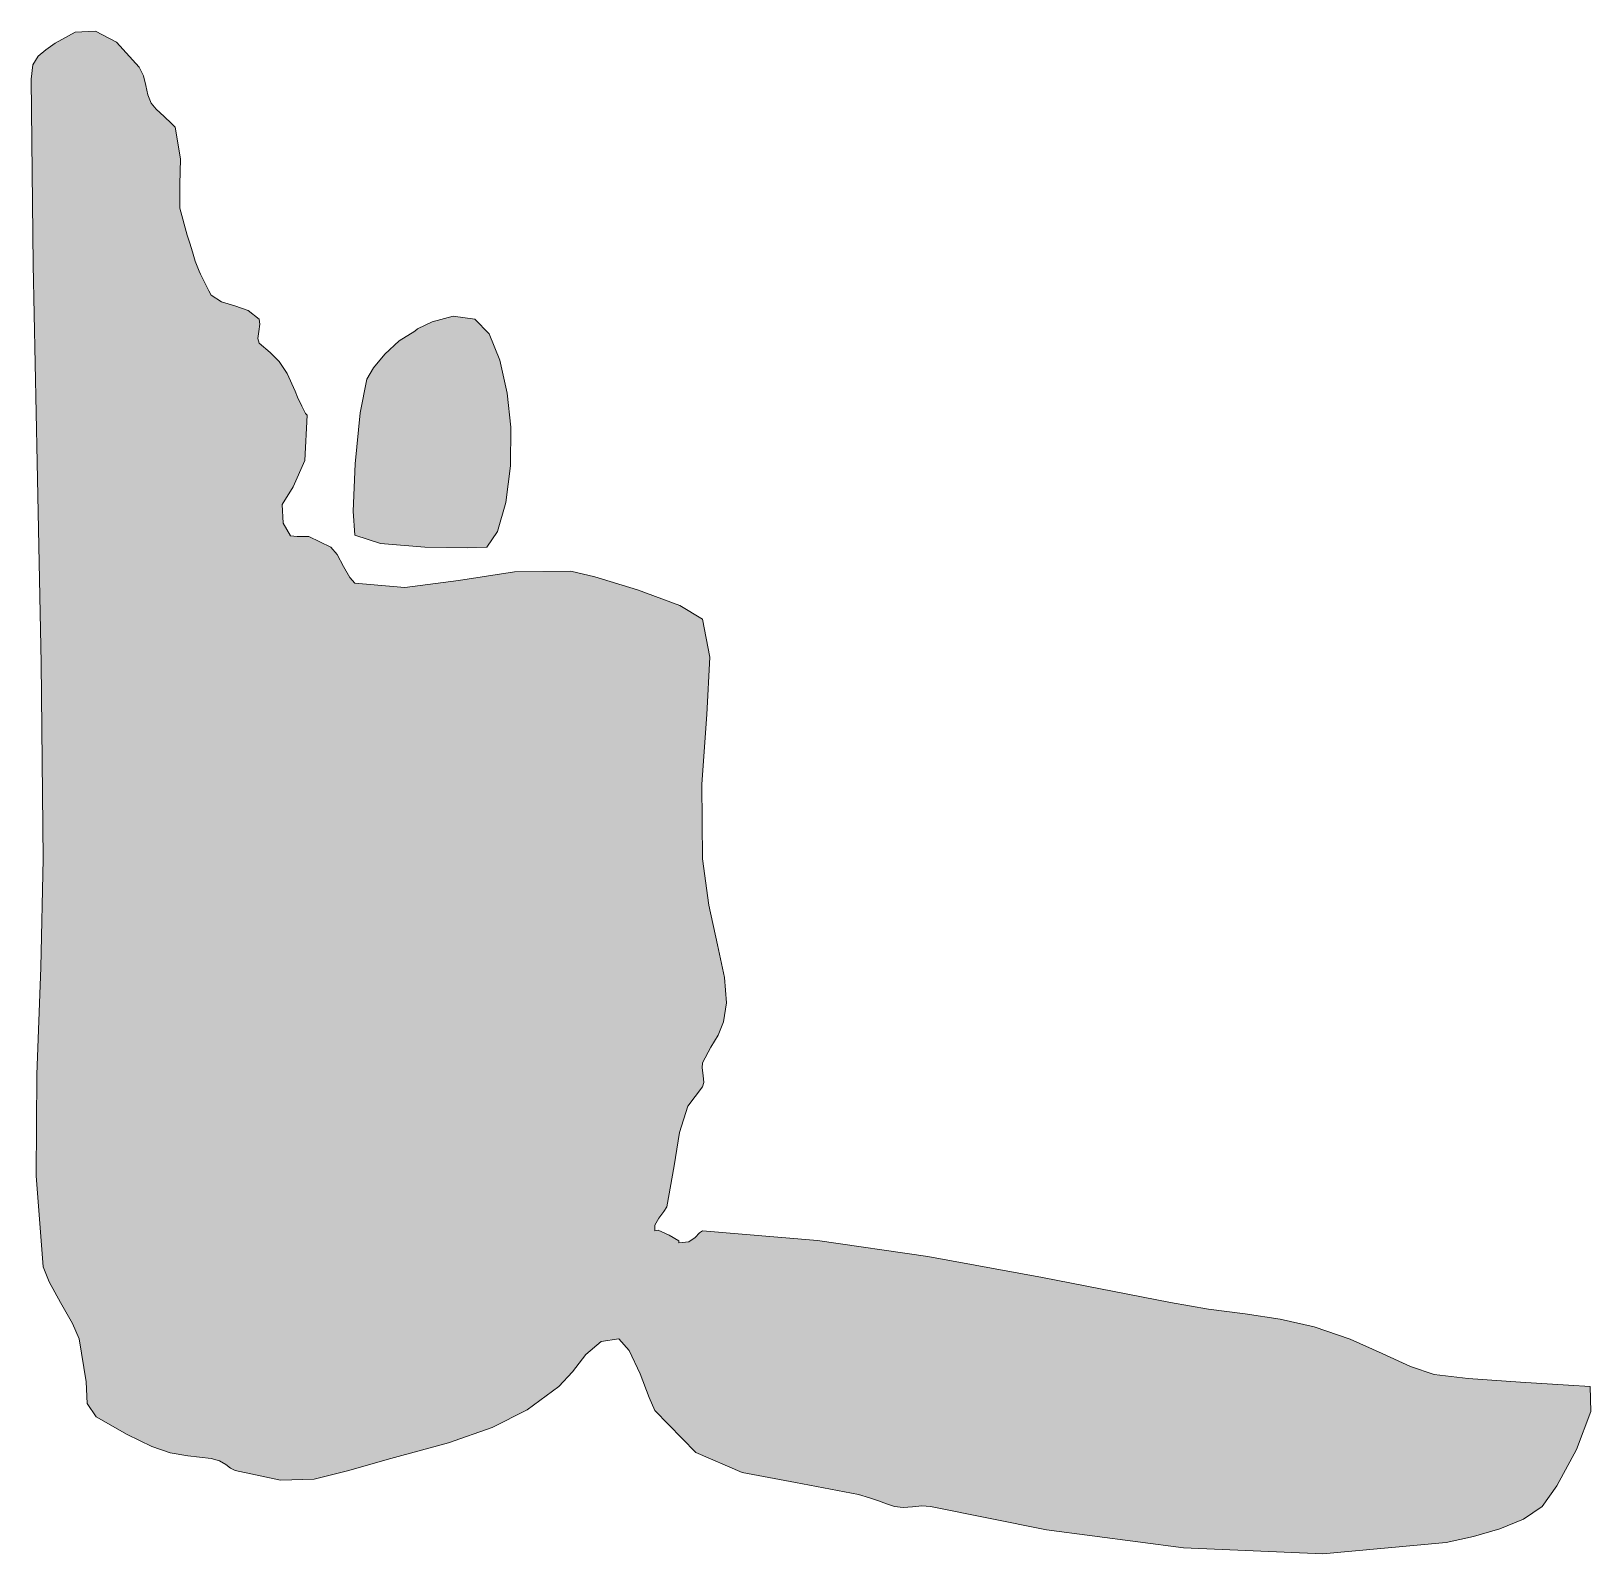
# Model space of a CAD drawing. Header units: inches. Extents: x -493 to 820, y -401 to 913.
# Drawn here: x -493.38 to -479.61, y 542.12 to 555.56 of the extents above; entities that cross this region are included whole.
import ezdxf

# ---------------------------------------------------------------- set-up
doc = ezdxf.new("R2010")
doc.units = ezdxf.units.IN
doc.header["$MEASUREMENT"] = 0
doc.layers.add('Layer 1', color=7, linetype='Continuous')

msp = doc.modelspace()

# ---------------------------------------------------------------- hatches: boundary and pattern name
at = {"layer": 'Layer 1', "true_color": 0xffffff}
for points in [[(-493.166, 555.456), (-492.989, 555.554), (-492.81, 555.563), (-492.624, 555.465), (-492.425, 555.245), (-492.387, 555.168), (-492.367, 555.085), (-492.349, 555.002), (-492.319, 554.927), (-492.274, 554.875), (-492.204, 554.809), (-492.139, 554.749), (-492.107, 554.715), (-492.059, 554.435), (-492.065, 554.211), (-492.065, 554.002), (-492.001, 553.762), (-491.976, 553.691), (-491.953, 553.614), (-491.929, 553.532), (-491.896, 553.444), (-491.883, 553.419), (-491.847, 553.347), (-491.809, 553.271), (-491.79, 553.233), (-491.698, 553.174), (-491.58, 553.139), (-491.461, 553.098), (-491.366, 553.021), (-491.359, 552.976), (-491.369, 552.911), (-491.377, 552.849), (-491.366, 552.809), (-491.269, 552.728), (-491.189, 552.646), (-491.119, 552.54), (-491.048, 552.386), (-491.025, 552.332), (-490.988, 552.253), (-490.955, 552.188), (-490.942, 552.174), (-490.961, 551.774), (-491.066, 551.541), (-491.162, 551.386), (-491.154, 551.221), (-491.087, 551.108), (-491.028, 551.101), (-490.927, 551.101), (-490.731, 551.009), (-490.677, 550.943), (-490.619, 550.839), (-490.564, 550.741), (-490.519, 550.691), (-490.08, 550.651), (-489.605, 550.713), (-489.11, 550.79), (-488.613, 550.797), (-488.401, 550.745), (-488.023, 550.631), (-487.649, 550.494), (-487.449, 550.374), (-487.386, 550.038), (-487.411, 549.532), (-487.455, 548.917), (-487.449, 548.256), (-487.393, 547.849), (-487.317, 547.498), (-487.255, 547.209), (-487.237, 546.986), (-487.265, 546.818), (-487.313, 546.701), (-487.376, 546.594), (-487.449, 546.456), (-487.452, 546.411), (-487.443, 546.345), (-487.438, 546.283), (-487.449, 546.245), (-487.581, 546.073), (-487.652, 545.841), (-487.701, 545.546), (-487.766, 545.186), (-487.791, 545.144), (-487.835, 545.085), (-487.872, 545.024), (-487.872, 544.974), (-487.841, 544.978), (-487.745, 544.935), (-487.659, 544.886), (-487.66, 544.868), (-487.572, 544.875), (-487.514, 544.913), (-487.476, 544.955), (-487.449, 544.974), (-486.435, 544.887), (-485.46, 544.746), (-484.448, 544.56), (-483.319, 544.339), (-482.983, 544.283), (-482.659, 544.24), (-482.348, 544.194), (-482.049, 544.127), (-481.732, 544.017), (-481.448, 543.89), (-481.199, 543.776), (-480.99, 543.704), (-480.689, 543.669), (-480.228, 543.638), (-479.804, 543.612), (-479.613, 543.598), (-479.606, 543.377), (-479.733, 543.043), (-479.906, 542.722), (-480.037, 542.539), (-480.2, 542.429), (-480.409, 542.343), (-480.643, 542.274), (-480.884, 542.221), (-481.973, 542.122), (-483.204, 542.176), (-484.413, 542.333), (-485.437, 542.539), (-485.514, 542.545), (-485.596, 542.537), (-485.678, 542.53), (-485.754, 542.539), (-485.826, 542.563), (-485.897, 542.589), (-485.977, 542.617), (-486.072, 542.645), (-486.63, 542.751), (-487.101, 542.839), (-487.508, 543.015), (-487.872, 543.386), (-487.92, 543.501), (-488.002, 543.711), (-488.099, 543.918), (-488.189, 544.021), (-488.346, 543.996), (-488.479, 543.88), (-488.599, 543.729), (-488.719, 543.598), (-488.998, 543.394), (-489.308, 543.237), (-489.693, 543.101), (-490.201, 542.962), (-490.584, 542.854), (-490.878, 542.78), (-491.177, 542.772), (-491.578, 542.856), (-491.617, 542.877), (-491.66, 542.91), (-491.715, 542.942), (-491.79, 542.962), (-491.994, 542.986), (-492.151, 543.014), (-492.313, 543.068), (-492.531, 543.174), (-492.803, 543.332), (-492.883, 543.448), (-492.892, 543.639), (-492.954, 544.021), (-493.014, 544.155), (-493.118, 544.34), (-493.219, 544.524), (-493.272, 544.656), (-493.334, 545.458), (-493.327, 546.352), (-493.292, 547.298), (-493.272, 548.256), (-493.289, 549.983), (-493.325, 551.758), (-493.361, 553.502), (-493.378, 555.139), (-493.362, 555.267), (-493.317, 555.344), (-493.25, 555.398)], [(-489.99, 552.915), (-489.966, 552.936), (-489.837, 552.998), (-489.652, 553.046), (-489.46, 553.021), (-489.335, 552.891), (-489.239, 552.658), (-489.174, 552.368), (-489.143, 552.068), (-489.147, 551.727), (-489.188, 551.404), (-489.26, 551.147), (-489.354, 551.009), (-489.528, 551.002), (-489.902, 551.008), (-490.293, 551.041), (-490.519, 551.115), (-490.535, 551.325), (-490.516, 551.744), (-490.472, 552.193), (-490.413, 552.492), (-490.356, 552.591), (-490.256, 552.712), (-490.129, 552.829)]]:
    msp.add_hatch(color=7, dxfattribs=at).paths.add_polyline_path(points)

# ---------------------------------------------------------------- linework, layer by layer
at = {"layer": 'Layer 1', "lineweight": 0}
for points in [[(-493.166, 555.456), (-492.989, 555.554), (-492.81, 555.563), (-492.624, 555.465), (-492.425, 555.245), (-492.387, 555.168), (-492.367, 555.085), (-492.349, 555.002), (-492.319, 554.927), (-492.274, 554.875), (-492.204, 554.809), (-492.139, 554.749), (-492.107, 554.715), (-492.059, 554.435), (-492.065, 554.211), (-492.065, 554.002), (-492.001, 553.762), (-491.976, 553.691), (-491.953, 553.614), (-491.929, 553.532), (-491.896, 553.444), (-491.883, 553.419), (-491.847, 553.347), (-491.809, 553.271), (-491.79, 553.233), (-491.698, 553.174), (-491.58, 553.139), (-491.461, 553.098), (-491.366, 553.021), (-491.359, 552.976), (-491.369, 552.911), (-491.377, 552.849), (-491.366, 552.809), (-491.269, 552.728), (-491.189, 552.646), (-491.119, 552.54), (-491.048, 552.386), (-491.025, 552.332), (-490.988, 552.253), (-490.955, 552.188), (-490.942, 552.174), (-490.961, 551.774), (-491.066, 551.541), (-491.162, 551.386), (-491.154, 551.221), (-491.087, 551.108), (-491.028, 551.101), (-490.927, 551.101), (-490.731, 551.009), (-490.677, 550.943), (-490.619, 550.839), (-490.564, 550.741), (-490.519, 550.691), (-490.08, 550.651), (-489.605, 550.713), (-489.11, 550.79), (-488.613, 550.797), (-488.401, 550.745), (-488.023, 550.631), (-487.649, 550.494), (-487.449, 550.374), (-487.386, 550.038), (-487.411, 549.532), (-487.455, 548.917), (-487.449, 548.256), (-487.393, 547.849), (-487.317, 547.498), (-487.255, 547.209), (-487.237, 546.986), (-487.265, 546.818), (-487.313, 546.701), (-487.376, 546.594), (-487.449, 546.456), (-487.452, 546.411), (-487.443, 546.345), (-487.438, 546.283), (-487.449, 546.245), (-487.581, 546.073), (-487.652, 545.841), (-487.701, 545.546), (-487.766, 545.186), (-487.791, 545.144), (-487.835, 545.085), (-487.872, 545.024), (-487.872, 544.974), (-487.841, 544.978), (-487.745, 544.935), (-487.659, 544.886), (-487.66, 544.868), (-487.572, 544.875), (-487.514, 544.913), (-487.476, 544.955), (-487.449, 544.974), (-486.435, 544.887), (-485.46, 544.746), (-484.448, 544.56), (-483.319, 544.339), (-482.983, 544.283), (-482.659, 544.24), (-482.348, 544.194), (-482.049, 544.127), (-481.732, 544.017), (-481.448, 543.89), (-481.199, 543.776), (-480.99, 543.704), (-480.689, 543.669), (-480.228, 543.638), (-479.804, 543.612), (-479.613, 543.598), (-479.606, 543.377), (-479.733, 543.043), (-479.906, 542.722), (-480.037, 542.539), (-480.2, 542.429), (-480.409, 542.343), (-480.643, 542.274), (-480.884, 542.221), (-481.973, 542.122), (-483.204, 542.176), (-484.413, 542.333), (-485.437, 542.539), (-485.514, 542.545), (-485.596, 542.537), (-485.678, 542.53), (-485.754, 542.539), (-485.826, 542.563), (-485.897, 542.589), (-485.977, 542.617), (-486.072, 542.645), (-486.63, 542.751), (-487.101, 542.839), (-487.508, 543.015), (-487.872, 543.386), (-487.92, 543.501), (-488.002, 543.711), (-488.099, 543.918), (-488.189, 544.021), (-488.346, 543.996), (-488.479, 543.88), (-488.599, 543.729), (-488.719, 543.598), (-488.998, 543.394), (-489.308, 543.237), (-489.693, 543.101), (-490.201, 542.962), (-490.584, 542.854), (-490.878, 542.78), (-491.177, 542.772), (-491.578, 542.856), (-491.617, 542.877), (-491.66, 542.91), (-491.715, 542.942), (-491.79, 542.962), (-491.994, 542.986), (-492.151, 543.014), (-492.313, 543.068), (-492.531, 543.174), (-492.803, 543.332), (-492.883, 543.448), (-492.892, 543.639), (-492.954, 544.021), (-493.014, 544.155), (-493.118, 544.34), (-493.219, 544.524), (-493.272, 544.656), (-493.334, 545.458), (-493.327, 546.352), (-493.292, 547.298), (-493.272, 548.256), (-493.289, 549.983), (-493.325, 551.758), (-493.361, 553.502), (-493.378, 555.139), (-493.362, 555.267), (-493.317, 555.344), (-493.25, 555.398), (-493.166, 555.456), (-493.166, 555.456)], [(-489.99, 552.915), (-489.966, 552.936), (-489.837, 552.998), (-489.652, 553.046), (-489.46, 553.021), (-489.335, 552.891), (-489.239, 552.658), (-489.174, 552.368), (-489.143, 552.068), (-489.147, 551.727), (-489.188, 551.404), (-489.26, 551.147), (-489.354, 551.009), (-489.528, 551.002), (-489.902, 551.008), (-490.293, 551.041), (-490.519, 551.115), (-490.535, 551.325), (-490.516, 551.744), (-490.472, 552.193), (-490.413, 552.492), (-490.356, 552.591), (-490.256, 552.712), (-490.129, 552.829), (-489.99, 552.915), (-489.99, 552.915)]]:
    msp.add_lwpolyline(points, dxfattribs=at)

doc.saveas('drawing.dxf')
